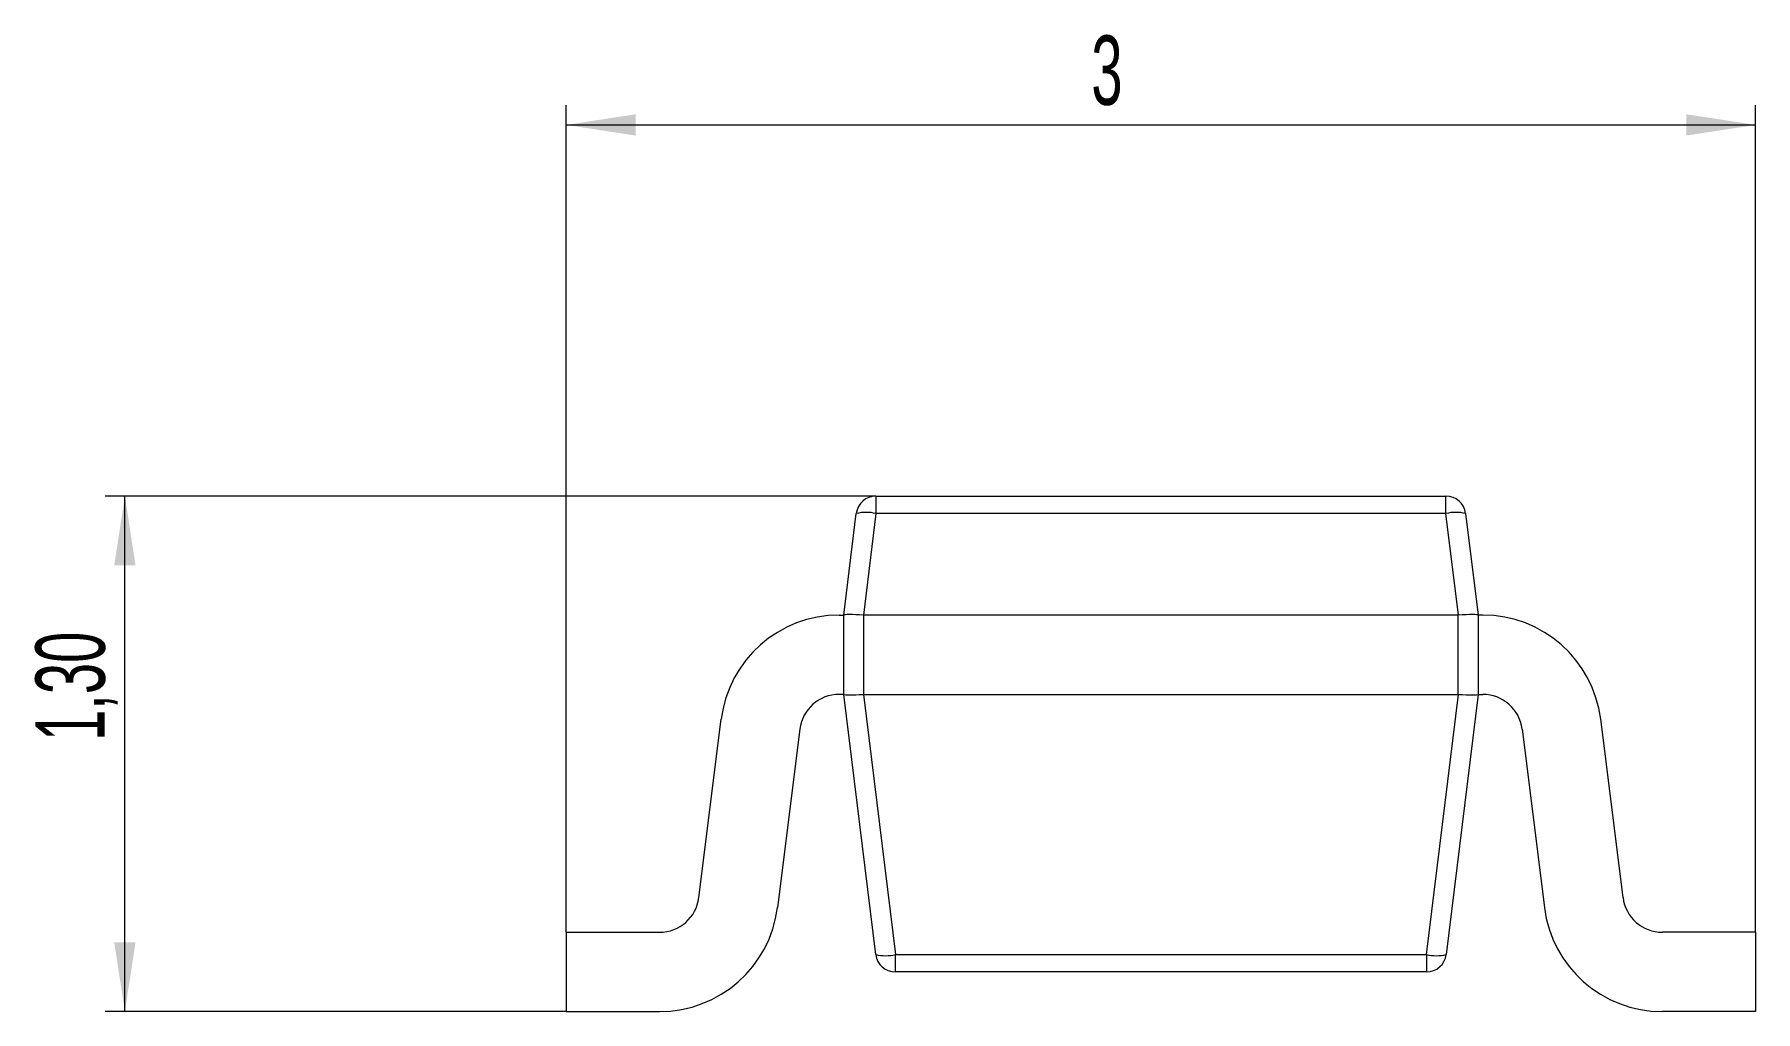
# Model space of a CAD drawing. Header units: millimetres. Extents: x 83.2 to 170.1, y 105.4 to 154.7.
import ezdxf

# ---------------------------------------------------------------- set-up
doc = ezdxf.new("R2010")
doc.units = ezdxf.units.MM
doc.styles.add('SLDTEXTSTYLE0', font='TXT', dxfattribs={"width": 0.605})
doc.dimstyles.new('SLDDIMSTYLE0', dxfattribs={"dimtxt": 3.5, "dimasz": 3.5, "dimexe": 0, "dimexo": 0.0625, "dimgap": 0.875, "dimtad": 2, "dimlfac": 0.05, "dimrnd": 1e-09, "dimzin": 12, "dimdsep": 46, "dimtxsty": 'SLDTEXTSTYLE0', "dimsah": 1, "dimcen": 0.09, "dimadec": 0, "dimazin": 3, "dimtfac": 1, "dimtdec": 3, "dimtofl": 0, "dimtmove": 0, "dimatfit": 3, "dimfxl": 0, "dimfrac": 2, "dimtolj": 1, "dimtzin": 12, "dimarcsym": 0})

# ---------------------------------------------------------------- blocks, each defined once
blk = doc.blocks.new('_D')
at = {"color": 7, "linetype": 'Continuous', "lineweight": 0}
for p, q in [((110.082, 109.456), (110.082, 151.17)), ((170.082, 109.456), (170.082, 151.17)), ((110.082, 150.17), (170.082, 150.17))]:
    blk.add_line(p, q, dxfattribs=at)
for points in [[(110.082, 150.17), (113.582, 149.631), (113.582, 150.708)], [(170.082, 150.17), (166.582, 150.708), (166.582, 149.631)]]:
    blk.add_solid(points, dxfattribs=at)
at = {"color": 7, "linetype": 'Continuous', "lineweight": 0, "insert": (136.57, 154.682), "char_height": 3.5, "attachment_point": 1, "style": 'SLDTEXTSTYLE0'}
blk.add_mtext('3', dxfattribs=at)
blk = doc.blocks.new('_D_1')
at = {"color": 7, "linetype": 'Continuous', "lineweight": 0}
for p, q in [((125.693, 131.446), (86.81, 131.446)), ((87.81, 105.446), (87.81, 131.446)), ((110.072, 105.446), (86.81, 105.446))]:
    blk.add_line(p, q, dxfattribs=at)
for points in [[(87.81, 131.446), (87.272, 127.946), (88.349, 127.946)], [(87.81, 105.446), (88.349, 108.946), (87.272, 108.946)]]:
    blk.add_solid(points, dxfattribs=at)
at = {"color": 7, "linetype": 'Continuous', "lineweight": 0, "insert": (83.298, 119.096), "char_height": 3.5, "attachment_point": 1, "rotation": 90, "style": 'SLDTEXTSTYLE0'}
blk.add_mtext('1,30', dxfattribs=at)

msp = doc.modelspace()

# ---------------------------------------------------------------- linework, layer by layer
at = {"color": 7, "linetype": 'Continuous', "lineweight": 15}
for p, q in [((125.703, 131.446), (154.46, 131.446)), ((125.703, 131.446), (125.703, 130.568)), ((154.46, 130.568), (154.46, 131.446)), ((124.082, 125.446), (124.711, 130.568)), ((125.703, 130.568), (125.074, 125.446)), ((154.46, 130.568), (125.703, 130.568)), ((155.089, 125.446), (154.46, 130.568)), ((155.453, 130.568), (156.082, 125.446)), ((123.847, 125.446), (124.082, 125.446)), ((124.082, 121.446), (124.082, 125.446)), ((124.082, 125.446), (124.082, 125.446)), ((155.082, 125.446), (125.082, 125.446)), ((125.082, 125.446), (125.082, 121.446)), ((155.082, 121.446), (155.082, 125.446)), ((156.082, 125.446), (156.082, 125.446)), ((156.082, 125.446), (156.082, 121.446)), ((156.316, 125.446), (156.082, 125.446)), ((124.082, 121.446), (123.847, 121.446)), ((124.082, 121.445), (124.082, 121.446)), ((125.693, 108.324), (124.082, 121.445)), ((125.074, 121.445), (126.685, 108.324)), ((125.082, 121.446), (155.082, 121.446)), ((153.478, 108.324), (155.089, 121.445)), ((156.082, 121.445), (154.47, 108.324)), ((156.082, 121.446), (156.082, 121.445)), ((156.082, 121.446), (156.316, 121.446)), ((116.77, 111.198), (117.894, 120.19)), ((163.394, 111.198), (162.27, 120.19)), ((121.863, 119.694), (120.739, 110.701)), ((158.301, 119.694), (159.425, 110.701)), ((110.082, 109.446), (114.785, 109.446)), ((110.082, 109.446), (110.082, 105.446)), ((170.082, 109.446), (165.378, 109.446)), ((170.082, 109.446), (170.082, 105.446)), ((126.685, 108.324), (153.478, 108.324)), ((126.685, 107.446), (126.685, 108.324)), ((153.478, 108.324), (153.478, 107.446)), ((153.478, 107.446), (126.685, 107.446)), ((110.082, 105.446), (114.785, 105.446)), ((170.082, 105.446), (165.378, 105.446))]:
    msp.add_line(p, q, dxfattribs=at)
for centre, radius, start, end in [((125.703, 130.446), 1, 90, 173), ((154.46, 130.446), 1, 7, 90), ((125.207, 128.496), 2.13, 76.52854, 103.47146), ((154.957, 128.496), 2.13, 76.52854, 103.47146), ((123.847, 119.446), 6, 90, 172.87498), ((156.316, 119.446), 6, 7.12502, 90), ((123.847, 119.446), 2, 90, 172.87498), ((156.316, 119.446), 2, 7.12502, 90), ((114.785, 111.446), 2, 270, 352.87498), ((165.378, 111.446), 2, 187.12502, 270), ((114.785, 111.446), 6, 270, 352.87498), ((165.378, 111.446), 6, 187.12502, 270), ((126.189, 110.395), 2.13, 256.52854, 283.47146), ((126.685, 108.446), 1, 187, 270), ((153.974, 110.395), 2.13, 256.52854, 283.47146), ((153.478, 108.446), 1, 270, 353)]:
    msp.add_arc(centre, radius, start, end, dxfattribs=at)
for centre, major_axis, ratio, start_param, end_param in [((125.082, 125.384), (1, -0.061), 0.06071, 1.581936, 3.137879), ((125.082, 133.59), (0, 8.144), 0.122785, 3.134166, 3.141593), ((155.082, 133.59), (0, 8.144), 0.122785, 3.141593, 3.149019), ((155.082, 125.384), (1, 0.061), 0.06071, 0.003713, 1.559657), ((125.082, 121.507), (1, 0.061), 0.06071, 3.145306, 4.701249), ((125.082, 113.301), (0, 8.144), 0.122785, 0, 0.007426), ((155.082, 113.301), (0, 8.144), 0.122785, 6.275759, 6.283185), ((155.082, 121.507), (1, -0.061), 0.06071, 4.723528, 6.279472)]:
    msp.add_ellipse(centre, major_axis=major_axis, ratio=ratio, start_param=start_param, end_param=end_param, dxfattribs=at)

# ---------------------------------------------------------------- dimensions: what is measured, and where the dimension line sits
at = {"color": 7, "linetype": 'Continuous', "lineweight": 0}
dim = msp.add_linear_dim(base=(170.082, 150.17), p1=(110.082, 109.446), p2=(170.082, 109.446), dimstyle='SLDDIMSTYLE0', dxfattribs=at)
dim.commit()
dim.dimension.update_dxf_attribs({"geometry": '_D', "text_midpoint": (137.907, 150.17), "dimtype": 160})
dim = msp.add_linear_dim(base=(87.81, 131.446), p1=(110.082, 105.446), p2=(125.703, 131.446), angle=90, dimstyle='SLDDIMSTYLE0', dxfattribs=at)
dim.commit()
dim.dimension.update_dxf_attribs({"geometry": '_D_1', "text_midpoint": (87.81, 123.775), "dimtype": 160})

doc.saveas('drawing.dxf')
